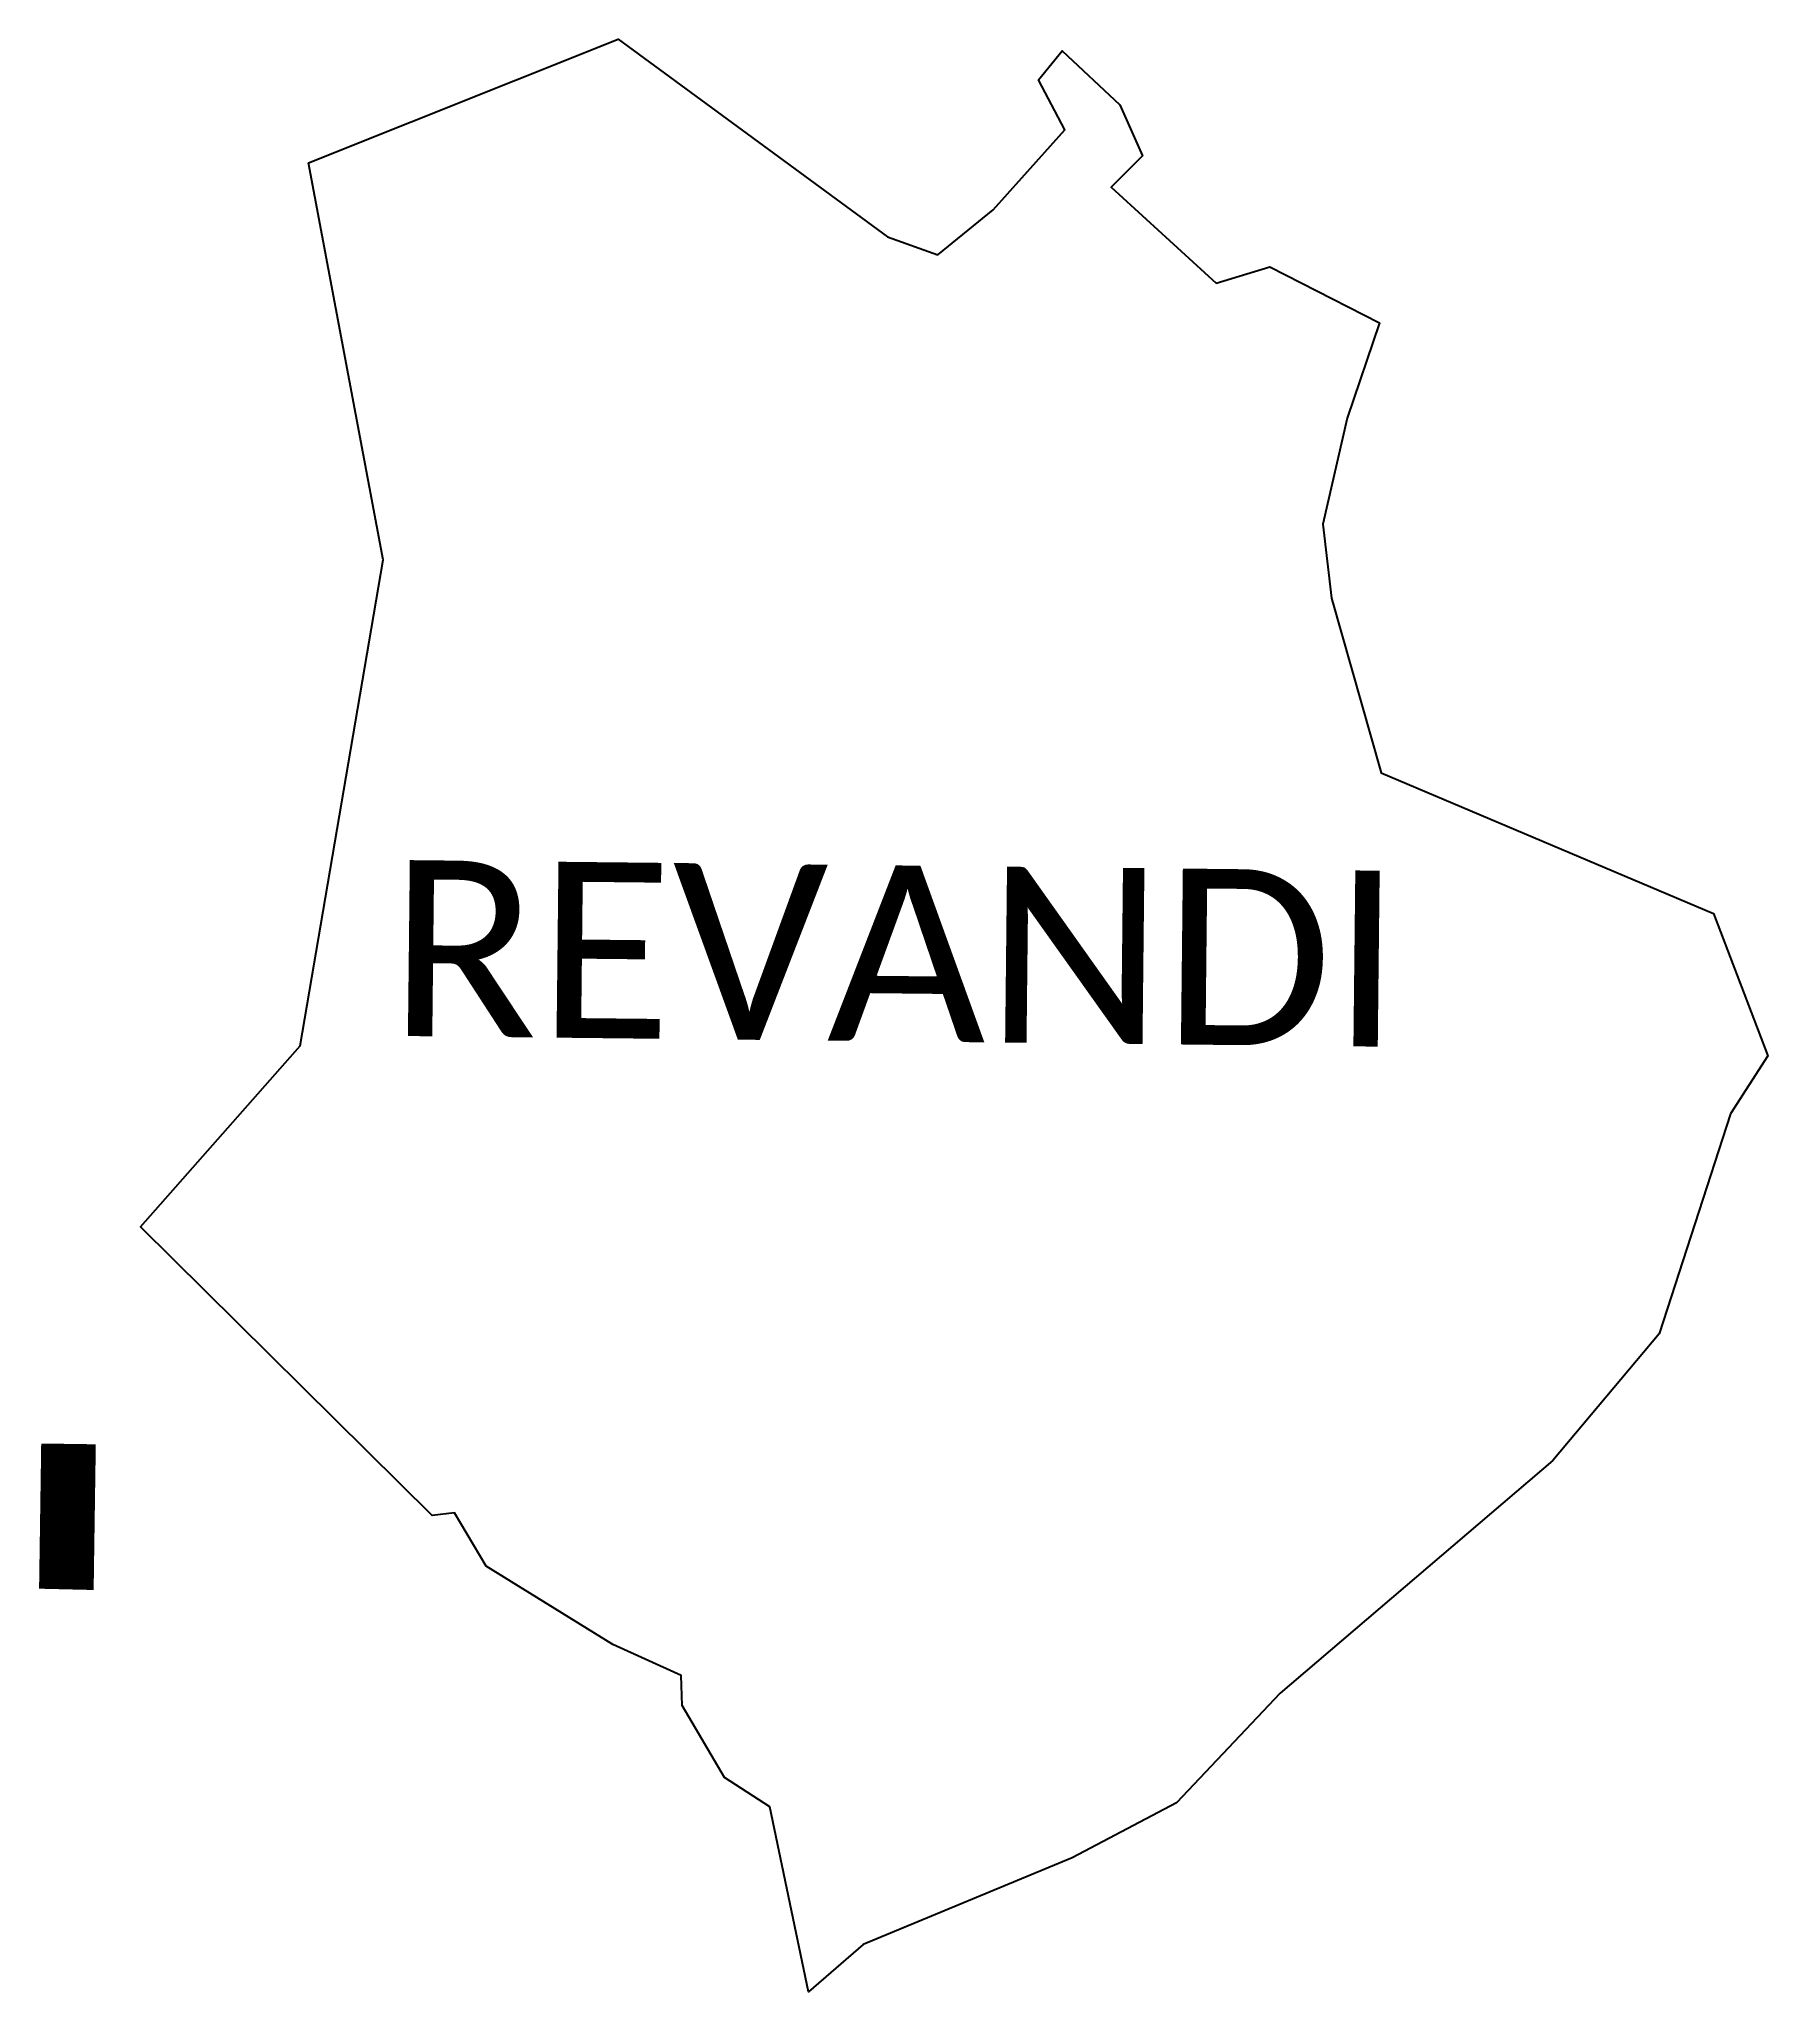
# Model space of a CAD drawing. Header units: metres. Extents: x 335461 to 337044, y 1778698 to 1780486.
import ezdxf

# ---------------------------------------------------------------- set-up
doc = ezdxf.new("R2010")
doc.units = ezdxf.units.M
doc.layers.add('ARTIFICIALLY PROTECTED', color=10, linetype='Continuous')
doc.layers.add('VILLAGE NAME', color=250, linetype='Continuous')

msp = doc.modelspace()

# ---------------------------------------------------------------- linework, layer by layer
at = {"color": 3}
msp.add_lwpolyline([(335707.5, 1780372.9), (335991.2, 1780486.2), (336237.7, 1780305.1), (336283.8, 1780288.7), (336334.5, 1780329.9), (336400.1, 1780403.2), (336376, 1780448.8), (336397.8, 1780475.5), (336450.4, 1780426), (336471.2, 1780379.2), (336442.6, 1780350.6), (336538.6, 1780262.6), (336587.8, 1780277.5), (336688.3, 1780226.4), (336658.8, 1780138.9), (336636.5, 1780042), (336644.4, 1779974.1), (336689.9, 1779814.1), (336994.1, 1779685.4), (337043.9, 1779555), (337009.5, 1779502.1), (336944.2, 1779300.6), (336846.9, 1779184.6), (336597.4, 1778971.5), (336502.5, 1778871.1), (336406.9, 1778820.5), (336215.6, 1778741.2), (336165.4, 1778697.8), (336130, 1778867.4), (336088.5, 1778894.3), (336049.8, 1778960.1), (336049, 1778987.6), (335986.4, 1779016.1), (335870.3, 1779087.8), (335841.4, 1779136.6), (335820.9, 1779134.2), (335553.7, 1779398.5), (335700, 1779564.2), (335776.1, 1780009.4), (335707.5, 1780372.9)], dxfattribs=at)
at = {"layer": 'ARTIFICIALLY PROTECTED', "const_width": 50, "flags": 128}
msp.add_lwpolyline([(335487.9, 1779199.7), (335486, 1779070.7), (335485.9, 1779066.5)], dxfattribs=at)

# ---------------------------------------------------------------- texts
at = {"layer": 'VILLAGE NAME', "insert": (335782.4, 1779734.5), "char_height": 161.109, "attachment_point": 1, "rotation": 359.3742}
msp.add_mtext_dynamic_manual_height_columns('{\\fCalibri|b0|i0|c0|p34;REVANDI}', width=1589.786, gutter_width=805.5, heights=[0], dxfattribs=at)

doc.saveas('drawing.dxf')
